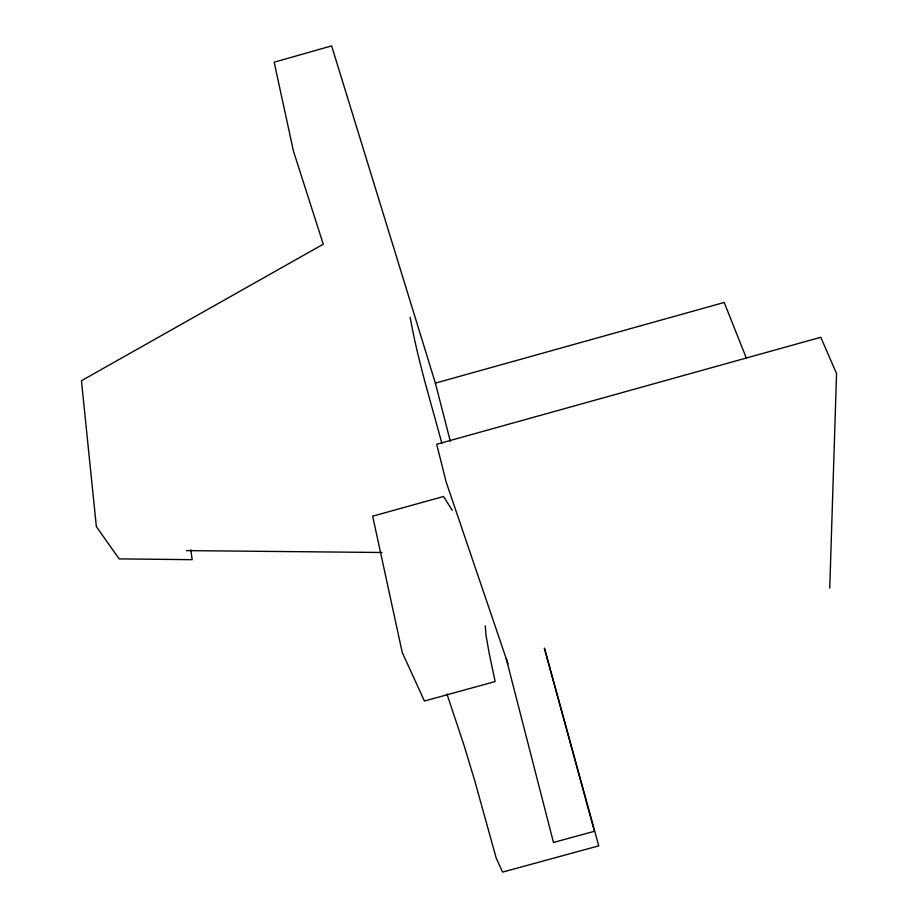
<?xml version="1.0" encoding="UTF-8"?>
<svg xmlns="http://www.w3.org/2000/svg" width="918" height="918" viewBox="0 0 918 918"><rect width="100%" height="100%" fill="white"/><g stroke="black" fill="none" stroke-linecap="round" stroke-linejoin="round"><path stroke-width="1.38" d="M829.746 588.14L836.55 373.592L820.772 337.285L436.693 444.266L446.194 482.122L507.998 663.898M190.783 549.744L192.183 559.682L119.145 558.89L96.356 526.622L81.45 380.718L323.251 244.211L293.462 151.149L274.161 62.206L331.627 45.9L435.373 383.127L724.21 302.47L746.426 358.318M186.446 550.605L381.968 552.498M452.241 510.259L443.532 496.489L372.662 516.18L402.245 652.48L424.426 701.019L495.158 681.535L489.237 653.627L485.966 635.026L485.255 625.801M446.917 693.928L464.198 745.795L474.801 780.931L496.213 858.123L502.605 872.1L598.754 845.845L544.397 648.142L594.416 831.283L553.474 842.472L506.22 658.665M441.822 443.256C430.68 401.476 417.656 359.982 410.208 317.353M435.373 383.127L450.371 441.466"/></g></svg>
